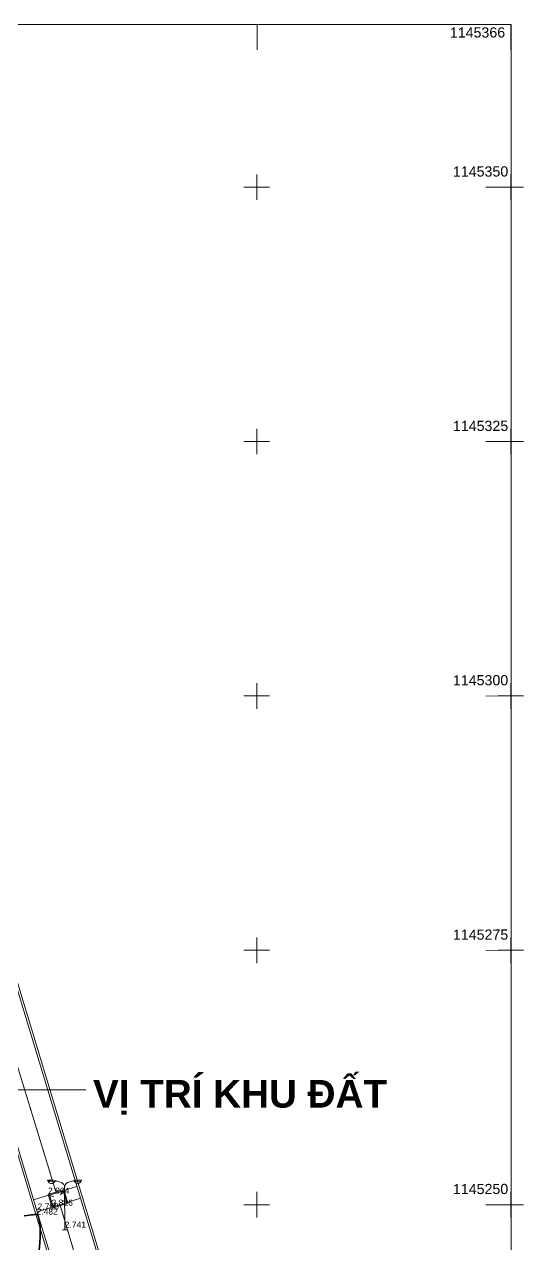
# Model space of a CAD drawing. Header units: millimetres. Extents: x 563604 to 809435, y 2337 to 1331933.
# Drawn here: x 754609 to 803704, y 1212109 to 1331933 of the extents above; entities that cross this region are included whole.
import ezdxf

# ---------------------------------------------------------------- set-up
doc = ezdxf.new("R2010")
doc.units = ezdxf.units.MM
doc.linetypes.add('IMPORT-TNM', pattern=[22.86, 12.7, -5.08, 0, -5.08])
for name, color, linetype, lineweight in [('0-1', 253, 'Continuous', 9), ('CD TAI', 7, 'Continuous', 9), ('den-1', 253, 'Continuous', 9), ('DM CAI-1', 9, 'Continuous', 35), ('G-ANNO-TEXT-1', 7, 'Continuous', 9), ('Hbaixe-1', 253, 'Continuous', 9), ('khung-1', 253, 'Continuous', 9), ('NCV_TKCS_HIEN TRANG_251226_dwg-1', 253, 'Continuous', 9), ('NM-1', 253, 'IMPORT-TNM', 9), ('Phu-1', 253, 'Continuous', 9), ('Text-1', 7, 'Continuous', 35)]:
    doc.layers.add(name, color=color, linetype=linetype, lineweight=lineweight)
doc.styles.add('Arial', font='arial_0.ttf', dxfattribs={"height": 600.128024})
doc.styles.add('Arial_1', font='arial_0.ttf', dxfattribs={"height": 1000.213374})
doc.styles.add('Arial_B', font='arialbd_0.ttf', dxfattribs={"height": 2720})

# ---------------------------------------------------------------- blocks, each defined once
blk = doc.blocks.new('NCV_TKCS_HIEN TRANG_251226_dwg_hg2-2645534-TỔNG THỂ_HIỆN TRẠNG KHU ĐẤT')
at = {"layer": '0-1'}
for p, q in [((770205, 1174641), (769781, 1174823)), ((771117, 1175242), (770873, 1174851)), ((771477, 1174097), (771053, 1174279))]:
    blk.add_line(p, q, dxfattribs=at)
at = {"layer": '0-1', "flags": 128}
blk.add_lwpolyline([(770075, 1173552), (771602, 1174032), (771182, 1175368), (769656, 1174888)], close=True, dxfattribs=at)
blk.add_lwpolyline([(770141, 1173678), (771477, 1174097), (771117, 1175242), (769781, 1174823), (770141, 1173678), (770385, 1174069)], dxfattribs=at)
blk = doc.blocks.new('NCV_TKCS_HIEN TRANG_251226_dwg_CS2-2645536-TỔNG THỂ_HIỆN TRẠNG KHU ĐẤT')
at = {"layer": 'den-1'}
for p, q in [((758276, 1218114), (757630, 1218298)), ((758856, 1218115), (759501, 1218303)), ((758787, 1213457), (758366, 1213456))]:
    blk.add_line(p, q, dxfattribs=at)
at = {"layer": 'den-1', "flags": 128}
blk.add_lwpolyline([(758577, 1213457), (758567, 1217603), (758567, 1217632), (758567, 1217603)], dxfattribs=at)
at = {"layer": 'den-1'}
for centre, radius, start, end in [((756942, 1218302), 45.6, 101.17229, 259.09789), ((757141, 1216325), 2033, 76.09466, 95.88299), ((756918, 1218190), 69.3, 28.61938, 77.12378), ((757047, 1216518), 1728, 71.84026, 92.85247), ((756918, 1218190), 69.3, 342.51876, 28.21864), ((757277, 1218363), 352, 213.48391, 333.9206), ((757720, 1218096), 170, 68.86708, 138.59439), ((758021, 1217631), 546, 0.13509, 62.16415), ((759113, 1217634), 546, 118.10603, 180.13509), ((759411, 1218100), 170, 41.67579, 111.4031), ((759998, 1216331), 2033, 84.38719, 104.17552), ((759853, 1218369), 352, 206.34958, 326.78627), ((760091, 1216525), 1728, 87.41771, 108.42992), ((760213, 1218198), 69.3, 152.05153, 197.75142), ((760213, 1218198), 69.3, 103.14639, 151.6508), ((760189, 1218310), 45.6, 281.17229, 79.09789)]:
    blk.add_arc(centre, radius, start, end, dxfattribs=at)
blk = doc.blocks.new('NCV_TKCS_HIEN TRANG_251226_dwg-1595164-TỔNG THỂ_HIỆN TRẠNG KHU ĐẤT')
at = {"layer": 'DM CAI-1', "flags": 128}
blk.add_lwpolyline([(756060, 1211464), (756124, 1212195), (756156, 1212801), (756162, 1213295), (756148, 1213693), (756120, 1214009), (756085, 1214257), (756049, 1214452), (756017, 1214606), (755989, 1214726), (755966, 1214816), (755945, 1214881), (755928, 1214925), (755913, 1214953), (755900, 1214969), (755888, 1214978), (755876, 1214984), (755860, 1214988), (755836, 1214989), (755800, 1214987), (755746, 1214982), (755672, 1214974), (755573, 1214962), (755443, 1214947), (755281, 1214928), (755085, 1214905), (754859, 1214878), (754603, 1214847)], dxfattribs=at)
at = {"layer": 'Hbaixe-1', "flags": 128}
blk.add_lwpolyline([(768013, 1144933), (563604, 1144933), (563604, 1331933), (802477, 1331933), (802477, 1144933)], dxfattribs=at)
at = {"layer": 'khung-1'}
for p, q in [((777505, 1329433), (777505, 1331933)), ((802454, 1329433), (802454, 1331933)), ((777454, 1314683), (777454, 1317183)), ((802454, 1314683), (802454, 1317183)), ((776204, 1315933), (778704, 1315933)), ((799977, 1315927), (802477, 1315933)), ((801204, 1315933), (803704, 1315933)), ((777454, 1289683), (777454, 1292183)), ((802454, 1289683), (802454, 1292183)), ((776204, 1290933), (778704, 1290933)), ((799977, 1290927), (802477, 1290933)), ((801204, 1290933), (803704, 1290933)), ((777454, 1264683), (777454, 1267183)), ((802454, 1264683), (802454, 1267183)), ((776204, 1265933), (778704, 1265933)), ((799977, 1265927), (802477, 1265933)), ((801204, 1265933), (803704, 1265933)), ((777454, 1239683), (777454, 1242183)), ((802454, 1239683), (802454, 1242183)), ((776204, 1240933), (778704, 1240933)), ((799977, 1240927), (802477, 1240933)), ((801204, 1240933), (803704, 1240933)), ((777454, 1214683), (777454, 1217183)), ((802454, 1214683), (802454, 1217183)), ((776204, 1215933), (778704, 1215933)), ((799977, 1215927), (802477, 1215933)), ((801204, 1215933), (803704, 1215933))]:
    blk.add_line(p, q, dxfattribs=at)
at = {"layer": 'NM-1'}
for p, q in [((749931, 1242606), (757716, 1217182)), ((758136, 1215846), (764065, 1196038))]:
    blk.add_line(p, q, dxfattribs=at)
at = {"layer": 'Phu-1'}
for p, q in [((759764, 1217737), (758505, 1217341)), ((756978, 1216861), (755514, 1216402)), ((760119, 1216568), (758871, 1216176)), ((757344, 1215696), (755868, 1215232))]:
    blk.add_line(p, q, dxfattribs=at)
at = {"layer": 'Phu-1', "flags": 128}
for points in [[(769028, 1171105), (766169, 1180527), (761657, 1195370), (760085, 1200664), (755803, 1214758), (749370, 1236019), (746943, 1244076), (746708, 1244964), (746817, 1246147), (747361, 1246970), (748115, 1247437), (748802, 1247703), (749942, 1247696), (750822, 1247213), (751273, 1246442), (773708, 1172423)], [(769210, 1171194), (766360, 1180585), (761848, 1195428), (760277, 1200721), (755994, 1214816), (749561, 1236077), (747136, 1244131), (746910, 1244981), (747012, 1246079), (747504, 1246823), (748204, 1247257), (748839, 1247503), (749890, 1247496), (750677, 1247064), (751088, 1246361), (773506, 1172400)]]:
    blk.add_lwpolyline(points, dxfattribs=at)
for name, p in [('NCV_TKCS_HIEN TRANG_251226_dwg_CS2-2645536-TỔNG THỂ_HIỆN TRẠNG KHU ĐẤT', (0, 0)), ('NCV_TKCS_HIEN TRANG_251226_dwg_hg2-2645534-TỔNG THỂ_HIỆN TRẠNG KHU ĐẤT', (-12703, 42054))]:
    blk.add_blockref(name, p)
at = {"layer": 'CD TAI', "char_height": 600.1, "width": 2512.82, "attachment_point": 1, "rotation": 0.13459, "line_spacing_factor": 0.941778, "style": 'Arial'}
for s, insert in [('2.804', (756937, 1217612)), ('2.816', (757278, 1216430)), ('2.482', (755801, 1215565)), ('2.790', (755900, 1216050)), ('2.741', (758575, 1214264))]:
    blk.add_mtext(s, dxfattribs=dict(at, insert=insert))
at = {"layer": 'Text-1', "char_height": 1000.2, "width": 6514.73, "attachment_point": 1, "rotation": 0.13459, "line_spacing_factor": 0.941778, "style": 'Arial_1'}
for s, insert in [('1145366', (796448, 1331632)), ('1145350', (796749, 1317970)), ('1145325', (796749, 1292970)), ('1145300', (796749, 1267970)), ('1145275', (796749, 1242970)), ('1145250', (796749, 1217970))]:
    blk.add_mtext(s, dxfattribs=dict(at, insert=insert))

msp = doc.modelspace()

# ---------------------------------------------------------------- linework, layer by layer
at = {"layer": 'G-ANNO-TEXT-1'}
msp.add_line((733650.5, 1227213), (760668.2, 1227223.6), dxfattribs=at)

# ---------------------------------------------------------------- block references
at = {"layer": 'NCV_TKCS_HIEN TRANG_251226_dwg-1'}
msp.add_blockref('NCV_TKCS_HIEN TRANG_251226_dwg-1595164-TỔNG THỂ_HIỆN TRẠNG KHU ĐẤT', (0, 0), dxfattribs=at)

# ---------------------------------------------------------------- next in the draw order: texts
at = {"layer": 'G-ANNO-TEXT-1', "insert": (761359.1, 1226481.3), "char_height": 2720, "width": 29075.678, "attachment_point": 4, "line_spacing_factor": 0.936439, "style": 'Arial_B', "bg_fill": 3, "box_fill_scale": 1.25, "bg_fill_color": 256, "bg_fill_true_color": 13158600, "bg_fill_transparency": 0}
msp.add_mtext('\\pt4318,8636,12954,17272,21590,25908,30226,34544,38862,43180,47498,51816,56134,60452,64770,69088,73406,77724,82042,86360,90678,94996,99314,1.03632E+005,1.07950E+005,1.12268E+005,1.16586E+005,1.20904E+005,1.25222E+005,1.29540E+005,1.33858E+005,1.38176E+005;VỊ TRÍ KHU ĐẤT', dxfattribs=at)

doc.saveas('drawing.dxf')
